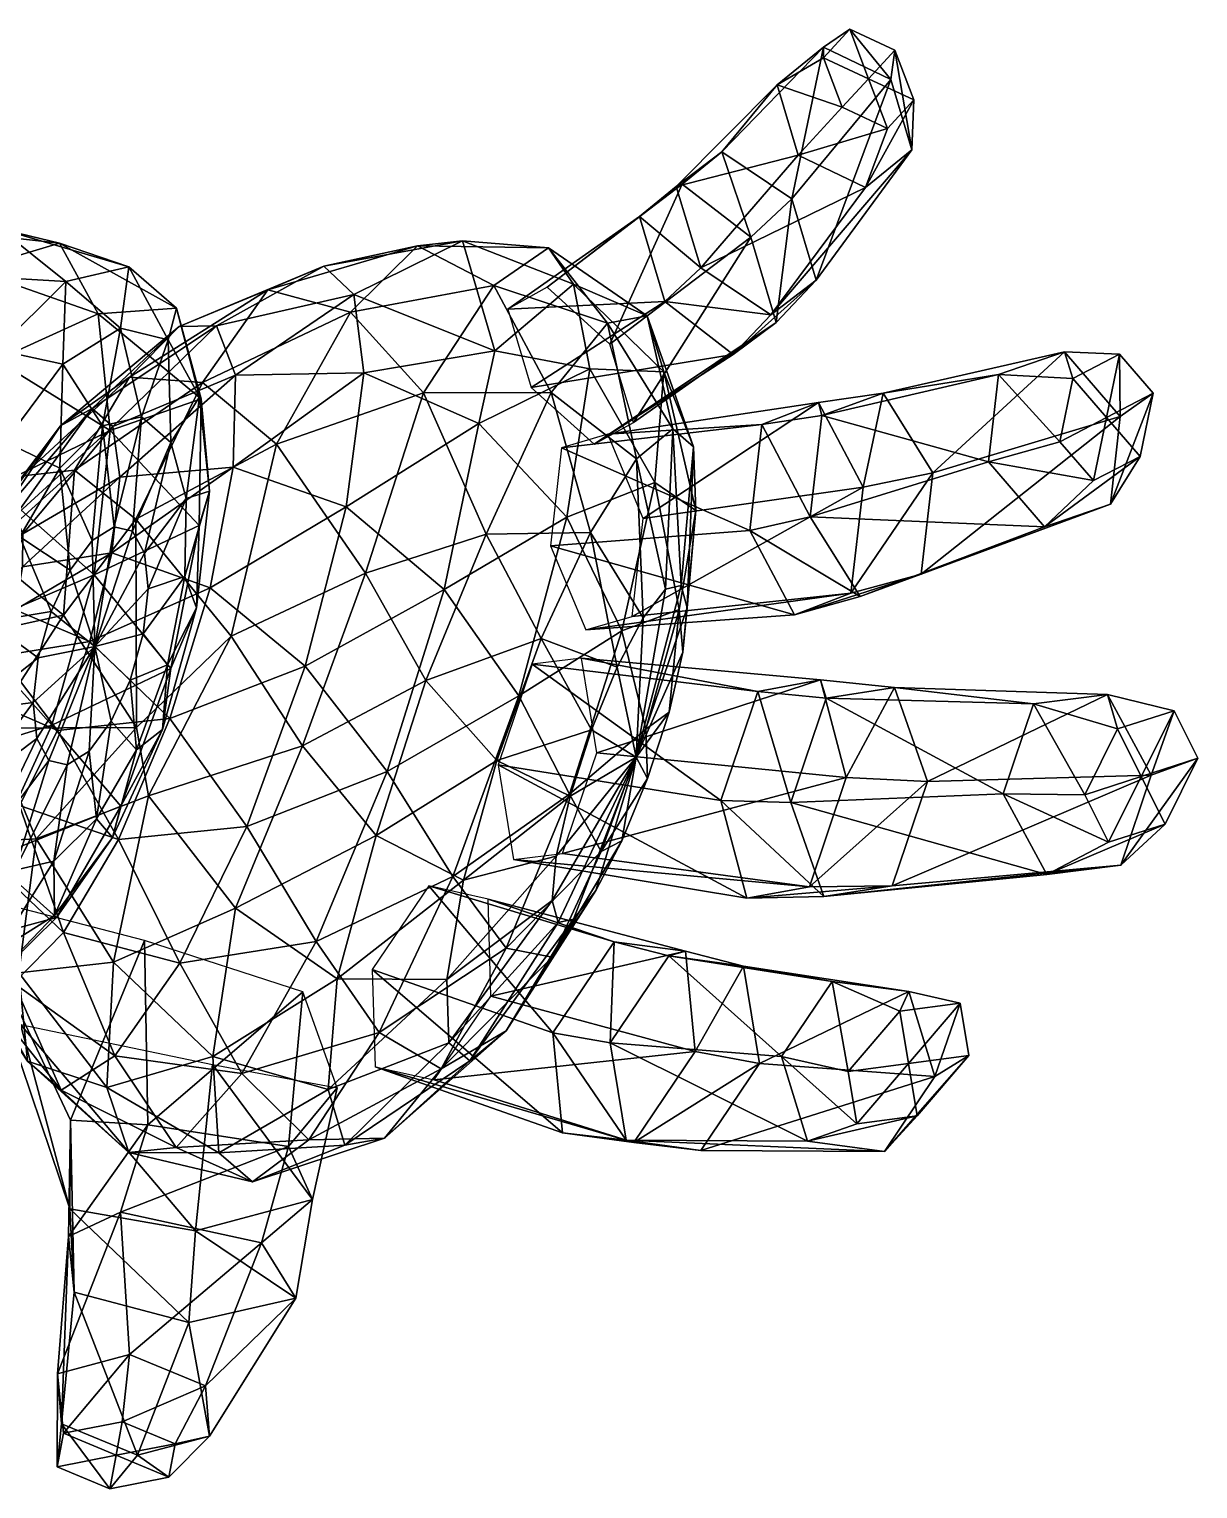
# Model space of a CAD drawing. Header units: inches. Extents: x -195 to 195, y -73 to 236.
# Drawn here: x 106.8 to 195.3, y -48.4 to 62.2 of the extents above; entities that cross this region are included whole.
import ezdxf

# ---------------------------------------------------------------- set-up
doc = ezdxf.new("R2010")
doc.units = ezdxf.units.IN
doc.header["$MEASUREMENT"] = 0
doc.layers.get('0').update_dxf_attribs({"color": 73, "true_color": 0x8fe057})

msp = doc.modelspace()

# ---------------------------------------------------------------- meshes
at = {"color": 7, "true_color": 0xffffff}
mesh = msp.add_polyface(dxfattribs=at)
corners = [(185.22, 37.78, 117.67), (175.25, 28.63, 134.68), (171.49, 34.65, 132.15), (180.23, 36.07, 113.7), (166.84, 32.97, 126.46), (189.4, 37.61, 111.99), (189.45, 32.88, 118.92), (191.94, 34.65, 112.01), (185.86, 35.78, 109.81), (184.86, 30.98, 107.65), (188.4, 32.82, 109.83), (161.46, 46.48, 146.55), (150.79, 38.38, 154.81), (156.27, 50.49, 144.63), (152.57, 32.43, 151.52), (163.39, 40.02, 142.99), (149.59, 30.78, 145.38), (160.13, 37.59, 137.5), (159.27, 52.95, 141.11), (164.56, 49.39, 142.61), (166.41, 43.22, 139.2), (162.97, 40.59, 134.29), (154.95, 41.6, 135.56), (157.67, 44.15, 132.78), (155.82, 50.32, 136.2), (166.96, 60.88, 128.75), (172.06, 58.42, 129.25), (173.65, 53.11, 126.31), (170.15, 50.24, 122.87), (165.05, 52.7, 122.37), (163.45, 58.02, 125.31), (168.96, 62.24, 123.54), (172.38, 60.64, 123.2), (173.8, 56.88, 121.17), (171.81, 54.72, 119.49), (168.39, 56.32, 119.83), (166.97, 60.08, 121.85), (170.38, 58.48, 121.51)]
mesh.append_faces([[corners[k] for k in face] for face in [(0, 1, 2, 0), (3, 2, 4, 3), (21, 22, 17, 21), (25, 19, 18, 25), (27, 21, 20, 27), (28, 23, 21, 28), (30, 18, 24, 30)]], dxfattribs={"vtx0": -1, "vtx1": -1, "vtx3": -1, "color": 7})
mesh.append_faces([[corners[k] for k in face] for face in [(10, 5, 8, 10), (37, 32, 31, 37), (37, 33, 32, 37), (37, 34, 33, 37), (37, 35, 34, 37), (37, 36, 35, 37), (37, 31, 36, 37)]], dxfattribs={"vtx0": -1, "vtx2": -1, "vtx3": -1, "color": 7})
mesh.append_faces([[corners[k] for k in face] for face in [(11, 14, 12, 11), (15, 16, 14, 15), (18, 11, 13, 18), (19, 15, 11, 19), (20, 17, 15, 20), (26, 20, 19, 26), (29, 24, 23, 29), (32, 27, 26, 32), (35, 30, 29, 35)]], dxfattribs={"vtx0": -1, "vtx3": -1, "color": 7})
mesh.append_faces([[corners[k] for k in face] for face in [(0, 2, 3, 0), (19, 11, 18, 19), (21, 17, 20, 21), (23, 22, 21, 23), (18, 13, 24, 18), (26, 19, 25, 26)]], dxfattribs={"vtx1": -1, "vtx2": -1, "vtx3": -1, "color": 7})
mesh.append_faces([[corners[k] for k in face] for face in [(5, 6, 0, 5), (8, 3, 9, 8), (8, 0, 3, 8), (11, 12, 13, 11), (15, 14, 11, 15), (17, 16, 15, 17), (20, 15, 19, 20), (27, 20, 26, 27), (28, 21, 27, 28), (29, 23, 28, 29), (30, 24, 29, 30), (25, 18, 30, 25), (31, 26, 25, 31), (33, 27, 32, 33), (36, 30, 35, 36)]], dxfattribs={"vtx1": -1, "vtx3": -1, "color": 7})
mesh.append_faces([[corners[k] for k in face] for face in [(7, 6, 5, 7), (5, 0, 8, 5), (32, 26, 31, 32), (33, 28, 27, 33), (34, 28, 33, 34), (34, 29, 28, 34), (35, 29, 34, 35), (36, 25, 30, 36), (31, 25, 36, 31)]], dxfattribs={"vtx3": -1, "color": 7})
mesh = msp.add_polyface(dxfattribs=at)
corners = [(122.42, 36.02, 166.53), (113.15, 32.12, 166.01), (120.99, 39.76, 163.15), (129.12, 44.27, 157.58), (118.17, 39.71, 158.73), (131.4, 42.14, 161.65), (132.14, 36.19, 165.5), (122.26, 29.05, 168.35), (124.87, 42.5, 152.19), (114.39, 35.87, 153.94), (119.94, 35.47, 146.53), (139.62, 46.21, 156), (142.08, 37.86, 161.68), (140.87, 32.37, 162.35), (130.81, 26.04, 166.45), (131.15, 40.8, 144.54), (125.54, 30.8, 138.71), (136.22, 45.83, 150.84), (148.03, 42.91, 152.82), (149.27, 36.51, 156.3), (136.67, 34.68, 137.03), (142, 42.81, 142.99), (146.15, 45.67, 148.78), (154.88, 36.27, 148.93), (154.2, 27.89, 150.37), (146.33, 34.72, 135.96), (141.41, 23.96, 134.1), (150.62, 39.97, 141.14), (153.62, 40.51, 145.69), (152.81, 29.67, 134.74), (155.55, 31.95, 138.38), (157.13, 30.58, 141.27), (156.27, 50.49, 144.63), (150.79, 38.38, 154.81), (146.03, 42.68, 151.95), (160.13, 37.59, 137.5), (144.83, 35.08, 142.51), (149.59, 30.78, 145.38), (154.95, 41.6, 135.56), (143.05, 41.03, 145.8), (153.02, 48.05, 139.13), (157.67, 44.15, 132.78), (155.82, 50.32, 136.2), (119.71, 34.38, 169.67), (119.83, 34.22, 175.45), (117.96, 41.1, 170.45), (117.34, 38.71, 164.65)]
mesh.append_faces([[corners[k] for k in face] for face in [(42, 32, 40, 42)]], dxfattribs={"vtx0": -1, "vtx1": -1, "vtx3": -1, "color": 7})
mesh.append_faces([[corners[k] for k in face] for face in [(32, 33, 34, 32), (35, 36, 37, 35), (38, 39, 36, 38), (40, 34, 39, 40), (41, 40, 38, 41)]], dxfattribs={"vtx0": -1, "vtx3": -1, "color": 7})
mesh.append_faces([[corners[k] for k in face] for face in [(38, 36, 35, 38), (32, 34, 40, 32)]], dxfattribs={"vtx1": -1, "vtx2": -1, "vtx3": -1, "color": 7})
mesh.append_faces([[corners[k] for k in face] for face in [(40, 39, 38, 40), (42, 40, 41, 42)]], dxfattribs={"vtx1": -1, "vtx3": -1, "color": 7})
mesh.append_faces([[corners[k] for k in face] for face in [(0, 1, 2, 0), (3, 2, 4, 3), (5, 2, 3, 5), (5, 0, 2, 5), (6, 0, 5, 6), (6, 7, 0, 6), (8, 9, 10, 8), (8, 4, 9, 8), (3, 4, 8, 3), (11, 5, 3, 11), (12, 5, 11, 12), (12, 6, 5, 12), (13, 6, 12, 13), (13, 14, 6, 13), (15, 10, 16, 15), (15, 8, 10, 15), (17, 8, 15, 17), (17, 3, 8, 17), (11, 3, 17, 11), (18, 12, 11, 18), (19, 12, 18, 19), (19, 13, 12, 19), (20, 15, 16, 20), (21, 15, 20, 21), (21, 17, 15, 21), (22, 17, 21, 22), (22, 11, 17, 22), (18, 11, 22, 18), (23, 19, 18, 23), (24, 19, 23, 24), (25, 20, 26, 25), (25, 21, 20, 25), (27, 21, 25, 27), (27, 22, 21, 27), (28, 22, 27, 28), (28, 18, 22, 28), (23, 18, 28, 23), (29, 27, 25, 29), (30, 27, 29, 30), (30, 28, 27, 30), (31, 23, 28, 31), (43, 44, 45, 43), (43, 45, 46, 43)]], dxfattribs={"vtx3": -1, "color": 7})
mesh = msp.add_polyface(dxfattribs=at)
corners = [(109.18, 32.18, 159.74), (104.68, 25.4, 162.98), (103.3, 24.1, 161.2), (111.57, 33.49, 163.12), (105.74, 25.36, 164.65), (113.15, 32.12, 166.01), (106.31, 23.99, 165.96), (113.67, 28.28, 167.97), (106.33, 28.4, 156.4), (118.17, 39.71, 158.73), (120.99, 39.76, 163.15), (122.42, 36.02, 166.53), (122.26, 29.05, 168.35), (113.05, 22.56, 168.71), (110.24, 28.83, 149.51), (103.46, 22.71, 153.59), (114.39, 35.87, 153.94), (119.94, 35.47, 146.53), (114.88, 25.1, 141.66), (109.09, 46.02, 172.61), (102.44, 44.04, 180.32), (98.84, 47.16, 173.73), (112.02, 40.66, 178.82), (104.31, 37.16, 185.31), (112.94, 31.84, 182.91), (104.16, 27.58, 187.94), (104.59, 47.1, 165.23), (117.96, 41.1, 170.45), (119.83, 34.22, 175.45), (119.68, 24.63, 178.08), (109.58, 43.11, 156.68), (99.23, 43.73, 157.79), (104.35, 37.94, 149.99), (114.36, 44.22, 163.86), (109.36, 36.86, 152.66), (104.98, 30.96, 147.51), (113.71, 39.59, 158.67), (117.34, 38.71, 164.65), (109.12, 28.98, 151.31), (106.1, 23.77, 148.11), (112.36, 32.18, 155.44), (115.31, 32.86, 159.88), (117.53, 30.93, 163.96), (119.71, 34.38, 169.67), (111.58, 23.49, 154.67), (113.24, 24.53, 156.97), (114.63, 24.2, 159.25), (115.53, 22.54, 161.17), (118.69, 26.68, 167.04)]
mesh.append_faces([[corners[k] for k in face] for face in [(38, 35, 39, 38), (40, 34, 38, 40), (41, 36, 40, 41), (42, 37, 41, 42), (45, 40, 44, 45), (46, 41, 45, 46)]], dxfattribs={"vtx0": -1, "vtx1": -1, "vtx3": -1, "color": 7})
mesh.append_faces([[corners[k] for k in face] for face in [(38, 34, 35, 38), (40, 36, 34, 40), (41, 37, 36, 41), (42, 43, 37, 42), (44, 40, 38, 44), (45, 41, 40, 45), (46, 42, 41, 46), (47, 48, 42, 47)]], dxfattribs={"vtx0": -1, "vtx2": -1, "vtx3": -1, "color": 7})
mesh.append_faces([[corners[k] for k in face] for face in [(0, 2, 8, 0)]], dxfattribs={"vtx1": -1, "vtx3": -1, "color": 7})
mesh.append_faces([[corners[k] for k in face] for face in [(0, 1, 2, 0), (3, 1, 0, 3), (3, 4, 1, 3), (5, 4, 3, 5), (5, 6, 4, 5), (7, 6, 5, 7), (9, 3, 0, 9), (10, 3, 9, 10), (10, 5, 3, 10), (11, 7, 5, 11), (12, 13, 7, 12), (14, 8, 15, 14), (16, 8, 14, 16), (16, 0, 8, 16), (9, 0, 16, 9), (17, 14, 18, 17), (17, 16, 14, 17), (19, 20, 21, 19), (22, 20, 19, 22), (22, 23, 20, 22), (24, 23, 22, 24), (24, 25, 23, 24), (19, 21, 26, 19), (27, 22, 19, 27), (28, 22, 27, 28), (28, 24, 22, 28), (29, 24, 28, 29), (30, 31, 32, 30), (30, 26, 31, 30), (33, 26, 30, 33), (33, 19, 26, 33), (27, 19, 33, 27), (34, 32, 35, 34), (34, 30, 32, 34), (36, 30, 34, 36), (36, 33, 30, 36), (37, 33, 36, 37), (37, 27, 33, 37)]], dxfattribs={"vtx3": -1, "color": 7})
mesh = msp.add_polyface(dxfattribs=at)
corners = [(157.3, 25.77, 142.97), (154.2, 27.89, 150.37), (154.88, 36.27, 148.93), (156.03, 18.27, 143.21), (157.13, 30.58, 141.27), (153.62, 40.51, 145.69), (155.55, 31.95, 138.38), (156.32, 15.04, 136.34), (156.18, 20.08, 134.62), (156.64, 18.4, 135.84), (166.74, 12.92, 129.74), (148.64, 14.57, 138.64), (162, 12.05, 122.84), (166.6, 33.94, 136.23), (153.31, 25.15, 148.8), (150.64, 31.54, 144.66), (169.97, 27.54, 139.29), (152.47, 17.74, 145.75), (169.05, 19.5, 135.98), (148.96, 16.71, 138.56), (164.77, 17.85, 129.61), (146.29, 23.1, 134.43), (161.4, 24.25, 126.54), (162.31, 32.29, 129.86), (147.13, 30.51, 137.48), (171.49, 34.65, 132.15), (175.25, 28.63, 134.68), (174.38, 20.94, 131.51), (169.74, 19.26, 125.82), (165.97, 25.28, 123.29), (166.84, 32.97, 126.46), (189.45, 32.88, 118.92), (185.22, 37.78, 117.67), (188.7, 26.25, 116.19), (183.71, 24.54, 112.22), (179.48, 29.45, 110.98), (180.23, 36.07, 113.7), (191.94, 34.65, 112.01), (190.95, 29.86, 109.84), (187.41, 28.03, 107.66), (184.86, 30.98, 107.65), (188.4, 32.82, 109.83), (189.4, 37.61, 111.99), (185.86, 35.78, 109.81)]
mesh.append_faces([[corners[k] for k in face] for face in [(28, 22, 20, 28), (30, 13, 23, 30), (33, 28, 27, 33), (34, 29, 28, 34)]], dxfattribs={"vtx0": -1, "vtx1": -1, "vtx3": -1, "color": 7})
mesh.append_faces([[corners[k] for k in face] for face in [(41, 37, 42, 41), (41, 38, 37, 41), (41, 39, 38, 41), (41, 40, 39, 41), (41, 43, 40, 41)]], dxfattribs={"vtx0": -1, "vtx2": -1, "vtx3": -1, "color": 7})
mesh.append_faces([[corners[k] for k in face] for face in [(7, 3, 0, 7), (13, 14, 15, 13), (16, 17, 14, 16), (18, 19, 17, 18), (20, 21, 19, 20), (25, 16, 13, 25), (26, 18, 16, 26), (27, 20, 18, 27), (29, 23, 22, 29), (31, 27, 26, 31), (35, 30, 29, 35), (37, 33, 31, 37), (40, 36, 35, 40)]], dxfattribs={"vtx0": -1, "vtx3": -1, "color": 7})
mesh.append_faces([[corners[k] for k in face] for face in [(10, 11, 12, 10), (22, 21, 20, 22), (13, 15, 23, 13), (26, 16, 25, 26), (28, 20, 27, 28), (29, 22, 28, 29), (25, 13, 30, 25), (31, 26, 32, 31)]], dxfattribs={"vtx1": -1, "vtx2": -1, "vtx3": -1, "color": 7})
mesh.append_faces([[corners[k] for k in face] for face in [(16, 14, 13, 16), (18, 17, 16, 18), (20, 19, 18, 20), (23, 24, 22, 23), (27, 18, 26, 27), (30, 23, 29, 30), (33, 27, 31, 33), (34, 28, 33, 34), (35, 29, 34, 35), (36, 30, 35, 36), (38, 33, 37, 38)]], dxfattribs={"vtx1": -1, "vtx3": -1, "color": 7})
mesh.append_faces([[corners[k] for k in face] for face in [(0, 1, 2, 0), (3, 1, 0, 3), (4, 5, 6, 4), (0, 2, 4, 0), (8, 4, 6, 8), (9, 4, 8, 9), (9, 0, 4, 9), (7, 0, 9, 7), (38, 34, 33, 38), (39, 34, 38, 39), (39, 35, 34, 39), (40, 35, 39, 40)]], dxfattribs={"vtx3": -1, "color": 7})
mesh = msp.add_polyface(dxfattribs=at)
corners = [(122.26, 29.05, 168.35), (113.67, 28.28, 167.97), (122.42, 36.02, 166.53), (120.51, 19.91, 168.33), (113.05, 22.56, 168.71), (130.81, 26.04, 166.45), (132.14, 36.19, 165.5), (127.7, 13.97, 165.15), (117.46, 10, 166.49), (138.24, 19.77, 161.98), (140.87, 32.37, 162.35), (122.09, 16.25, 137.61), (114.88, 25.1, 141.66), (114.94, 9.32, 144.11), (125.54, 30.8, 138.71), (119.94, 35.47, 146.53), (147.54, 25.25, 156.94), (149.27, 36.51, 156.3), (143.9, 11.73, 155.25), (133.91, 5.99, 159.27), (132.27, 21.02, 135.52), (127.5, 7.93, 131.92), (136.67, 34.68, 137.03), (154.2, 27.89, 150.37), (151.69, 16.65, 149.78), (136.84, 12.89, 130.25), (141.41, 23.96, 134.1), (156.03, 18.27, 143.21), (153.51, 9.19, 141.97), (145.59, 16.07, 127.45), (142.22, 6.81, 124.9), (149.31, 24.1, 130.9), (146.33, 34.72, 135.96), (152.81, 29.67, 134.74), (155.27, 10.49, 136.05), (156.32, 15.04, 136.34), (151.34, 13.9, 128.86), (149.4, 9.15, 127.22), (153.31, 17.64, 130.84), (155.01, 19.81, 132.86), (155.55, 31.95, 138.38), (156.18, 20.08, 134.62), (152.78, 7.07, 130.31), (156.64, 18.4, 135.84), (162, 12.05, 122.84), (148.64, 14.57, 138.64), (144.91, 14.13, 130.87), (161.4, 24.25, 126.54), (147.13, 30.51, 137.48), (146.29, 23.1, 134.43), (162.31, 32.29, 129.86), (150.64, 31.54, 144.66), (120.45, 27.24, 172.98), (119.83, 34.22, 175.45), (119.71, 34.38, 169.67), (119.68, 24.63, 178.08), (119.47, 18.38, 174.06), (117.54, 13.8, 177.95), (118.69, 26.68, 167.04), (118.6, 20.76, 168.67), (117.53, 30.93, 163.96)]
mesh.append_faces([[corners[k] for k in face] for face in [(29, 25, 30, 29), (36, 29, 37, 36), (59, 52, 58, 59), (58, 54, 60, 58)]], dxfattribs={"vtx0": -1, "vtx1": -1, "vtx3": -1, "color": 7})
mesh.append_faces([[corners[k] for k in face] for face in [(58, 52, 54, 58), (59, 56, 52, 59)]], dxfattribs={"vtx0": -1, "vtx2": -1, "vtx3": -1, "color": 7})
mesh.append_faces([[corners[k] for k in face] for face in [(27, 24, 23, 27), (31, 26, 29, 31), (38, 31, 36, 38), (44, 45, 46, 44), (47, 48, 49, 47), (50, 51, 48, 50)]], dxfattribs={"vtx0": -1, "vtx3": -1, "color": 7})
mesh.append_faces([[corners[k] for k in face] for face in [(28, 24, 27, 28), (34, 27, 35, 34)]], dxfattribs={"vtx1": -1, "vtx3": -1, "color": 7})
mesh.append_faces([[corners[k] for k in face] for face in [(29, 26, 25, 29), (31, 32, 26, 31), (36, 31, 29, 36), (38, 33, 31, 38)]], dxfattribs={"vtx2": -1, "vtx3": -1, "color": 7})
mesh.append_faces([[corners[k] for k in face] for face in [(0, 1, 2, 0), (3, 4, 0, 3), (5, 0, 6, 5), (5, 3, 0, 5), (7, 3, 5, 7), (7, 8, 3, 7), (9, 5, 10, 9), (9, 7, 5, 9), (11, 12, 13, 11), (14, 12, 11, 14), (14, 15, 12, 14), (16, 10, 17, 16), (16, 9, 10, 16), (18, 9, 16, 18), (18, 19, 9, 18), (20, 11, 21, 20), (20, 14, 11, 20), (22, 14, 20, 22), (23, 16, 17, 23), (24, 16, 23, 24), (24, 18, 16, 24), (25, 20, 21, 25), (26, 20, 25, 26), (26, 22, 20, 26), (33, 32, 31, 33), (39, 33, 38, 39), (39, 40, 33, 39), (41, 40, 39, 41), (42, 39, 38, 42), (42, 41, 39, 42), (42, 43, 41, 42), (52, 53, 54, 52), (52, 55, 53, 52), (56, 55, 52, 56), (56, 57, 55, 56)]], dxfattribs={"vtx3": -1, "color": 7})
mesh = msp.add_polyface(dxfattribs=at)
corners = [(104.68, 25.4, 162.98), (105.74, 25.36, 164.65), (101.28, 16.84, 163.05), (106.31, 23.99, 165.96), (106.3, 21.49, 166.7), (105.73, 18.25, 166.76), (104.67, 14.76, 166.14), (103.29, 11.55, 164.92), (113.67, 28.28, 167.97), (113.05, 22.56, 168.71), (111.39, 15.83, 168.1), (106.33, 28.4, 156.4), (101.8, 21.65, 159.57), (103.46, 22.71, 153.59), (103.3, 24.1, 161.2), (120.51, 19.91, 168.33), (117.46, 10, 166.49), (109.41, 17.84, 148.61), (101.01, 15.98, 151.74), (103.85, 9.27, 145.06), (110.24, 28.83, 149.51), (114.88, 25.1, 141.66), (114.94, 9.32, 144.11), (111.72, 20.89, 184.25), (104.16, 27.58, 187.94), (112.94, 31.84, 182.91), (102.02, 16.75, 187.82), (108.53, 9.49, 182.65), (119.68, 24.63, 178.08), (117.54, 13.8, 177.95), (117.28, 14.07, 168.59), (119.47, 18.38, 174.06), (118.6, 20.76, 168.67), (116.89, 9.16, 172.77), (106.1, 23.77, 148.11), (101.21, 22.77, 144.03), (103.75, 17.32, 146.34), (104.98, 30.96, 147.51), (115.82, 19.82, 162.43), (118.69, 26.68, 167.04), (115.44, 16.43, 162.85), (114.46, 12.91, 162.35), (107.48, 14.59, 150.88), (102.44, 10.62, 146.26), (108.46, 18.11, 151.38), (109.9, 21.24, 152.71), (109.12, 28.98, 151.31), (111.58, 23.49, 154.67), (115.53, 22.54, 161.17), (117.53, 30.93, 163.96), (114.63, 24.2, 159.25), (111.78, 15.45, 156.66), (113.01, 9.79, 161.02), (107.1, 11.21, 151.3), (113.24, 24.53, 156.97)]
mesh.append_faces([[corners[k] for k in face] for face in [(30, 31, 32, 30), (34, 35, 36, 34), (40, 32, 38, 40), (41, 30, 40, 41), (44, 36, 42, 44), (45, 34, 44, 45), (47, 46, 45, 47), (48, 49, 50, 48), (38, 39, 48, 38)]], dxfattribs={"vtx0": -1, "vtx1": -1, "vtx3": -1, "color": 7})
mesh.append_faces([[corners[k] for k in face] for face in [(10, 6, 5, 10), (30, 33, 31, 30), (34, 37, 35, 34), (38, 32, 39, 38), (40, 30, 32, 40), (42, 36, 43, 42), (44, 34, 36, 44), (45, 46, 34, 45), (51, 40, 38, 51), (51, 41, 40, 51), (51, 52, 41, 51), (51, 42, 53, 51), (51, 44, 42, 51), (51, 45, 44, 51), (51, 47, 45, 51), (51, 54, 47, 51), (51, 50, 54, 51), (51, 48, 50, 51), (51, 38, 48, 51)]], dxfattribs={"vtx0": -1, "vtx2": -1, "vtx3": -1, "color": 7})
mesh.append_faces([[corners[k] for k in face] for face in [(9, 4, 8, 9), (10, 5, 9, 10), (11, 14, 12, 11)]], dxfattribs={"vtx0": -1, "vtx3": -1, "color": 7})
mesh.append_faces([[corners[k] for k in face] for face in [(5, 6, 2, 5), (6, 7, 2, 6)]], dxfattribs={"vtx1": -1, "vtx2": -1, "vtx3": -1, "color": 7})
mesh.append_faces([[corners[k] for k in face] for face in [(4, 5, 2, 4), (11, 12, 13, 11)]], dxfattribs={"vtx1": -1, "vtx3": -1, "color": 7})
mesh.append_faces([[corners[k] for k in face] for face in [(9, 5, 4, 9)]], dxfattribs={"vtx2": -1, "vtx3": -1, "color": 7})
mesh.append_faces([[corners[k] for k in face] for face in [(0, 1, 2, 0), (1, 3, 2, 1), (3, 4, 2, 3), (8, 4, 3, 8), (15, 10, 9, 15), (16, 10, 15, 16), (17, 18, 19, 17), (17, 13, 18, 17), (20, 13, 17, 20), (21, 17, 22, 21), (21, 20, 17, 21), (23, 24, 25, 23), (23, 26, 24, 23), (27, 26, 23, 27), (28, 23, 25, 28), (29, 23, 28, 29), (29, 27, 23, 29)]], dxfattribs={"vtx3": -1, "color": 7})
mesh = msp.add_polyface(dxfattribs=at)
corners = [(123.28, 1.83, 161.81), (117.46, 10, 166.49), (127.7, 13.97, 165.15), (113.56, 0.82, 163.09), (133.91, 5.99, 159.27), (138.24, 19.77, 161.98), (128.53, -6.89, 154.65), (118.21, -8.55, 156.94), (122.09, 16.25, 137.61), (114.94, 9.32, 144.11), (115.83, 4.13, 131.38), (138.9, -1.97, 151.48), (143.9, 11.73, 155.25), (133.31, -13.79, 146.21), (122.44, -4.36, 126.3), (113.2, -8.46, 131), (120.71, -15.62, 126.94), (127.5, 7.93, 131.92), (147.73, 4.26, 147.25), (151.69, 16.65, 149.78), (142.92, -7.4, 143.16), (130.14, -9.73, 123.75), (133.09, 1.13, 127.83), (136.84, 12.89, 130.25), (150.14, -0.07, 139.42), (153.51, 9.19, 141.97), (146.42, -8.09, 135.97), (138, -16.55, 138.15), (139.7, -2.26, 123.66), (138.43, -9.77, 123.9), (142.22, 6.81, 124.9), (151.7, 0.72, 133.36), (149.73, -3.03, 131.38), (142.92, -13.67, 132.13), (148.04, -5.2, 129.36), (140.17, -15.95, 128.49), (146.87, -5.46, 127.6), (146.41, -3.79, 126.38), (138.6, -14.58, 125.6), (146.73, -0.42, 125.88), (147.78, 4.12, 126.17), (149.4, 9.15, 127.22), (145.59, 16.07, 127.45), (152.78, 7.07, 130.31), (156.51, -7.63, 124.69), (141.78, -11.04, 139.13), (141.57, -3.68, 135.37), (146.47, -13.82, 115.38), (137.08, -2.68, 128.5), (132.79, -9.03, 125.4), (151.12, -6.93, 118.74)]
mesh.append_faces([[corners[k] for k in face] for face in [(24, 18, 25, 24), (41, 30, 40, 41)]], dxfattribs={"vtx0": -1, "vtx1": -1, "vtx3": -1, "color": 7})
mesh.append_faces([[corners[k] for k in face] for face in [(41, 42, 30, 41), (43, 41, 40, 43)]], dxfattribs={"vtx0": -1, "vtx2": -1, "vtx3": -1, "color": 7})
mesh.append_faces([[corners[k] for k in face] for face in [(26, 20, 24, 26), (28, 22, 21, 28), (30, 23, 22, 30), (32, 26, 31, 32), (39, 28, 29, 39), (40, 30, 28, 40), (43, 40, 39, 43), (44, 45, 46, 44), (47, 48, 49, 47), (50, 46, 48, 50)]], dxfattribs={"vtx0": -1, "vtx3": -1, "color": 7})
mesh.append_faces([[corners[k] for k in face] for face in [(30, 22, 28, 30), (40, 28, 39, 40), (50, 48, 47, 50)]], dxfattribs={"vtx1": -1, "vtx3": -1, "color": 7})
mesh.append_faces([[corners[k] for k in face] for face in [(24, 20, 18, 24), (26, 27, 20, 26), (31, 26, 24, 31), (32, 33, 26, 32)]], dxfattribs={"vtx2": -1, "vtx3": -1, "color": 7})
mesh.append_faces([[corners[k] for k in face] for face in [(0, 1, 2, 0), (0, 3, 1, 0), (4, 2, 5, 4), (4, 0, 2, 4), (6, 0, 4, 6), (6, 7, 0, 6), (8, 9, 10, 8), (11, 4, 12, 11), (11, 6, 4, 11), (13, 6, 11, 13), (14, 15, 16, 14), (14, 10, 15, 14), (17, 10, 14, 17), (17, 8, 10, 17), (18, 12, 19, 18), (18, 11, 12, 18), (20, 11, 18, 20), (20, 13, 11, 20), (21, 14, 16, 21), (22, 14, 21, 22), (22, 17, 14, 22), (23, 17, 22, 23), (28, 21, 29, 28), (34, 33, 32, 34), (34, 35, 33, 34), (36, 35, 34, 36), (37, 38, 36, 37), (37, 29, 38, 37), (39, 29, 37, 39), (43, 36, 34, 43), (43, 37, 36, 43), (43, 39, 37, 43)]], dxfattribs={"vtx3": -1, "color": 7})
mesh = msp.add_polyface(dxfattribs=at)
corners = [(103.29, 11.55, 164.92), (101.79, 9.1, 163.3), (101.28, 16.84, 163.05), (100.41, 7.8, 161.51), (108.94, 9.1, 166.26), (104.67, 14.76, 166.14), (111.39, 15.83, 168.1), (106.07, 3.42, 163.45), (103.23, -0.37, 160.1), (100.83, -1.68, 156.72), (117.46, 10, 166.49), (113.56, 0.82, 163.09), (103.85, 9.27, 145.06), (99.35, 9.25, 151.14), (101.54, 0.6, 144.25), (101.01, 15.98, 151.74), (107.34, 0.89, 137.03), (114.94, 9.32, 144.11), (109.41, 17.84, 148.61), (115.83, 4.13, 131.38), (113.2, -8.46, 131), (108.53, 9.49, 182.65), (98.22, 6.32, 184.95), (102.02, 16.75, 187.82), (103.88, -0.62, 178.34), (113.74, 3.37, 175.09), (117.54, 13.8, 177.95), (116.89, 9.16, 172.77), (119.47, 18.38, 174.06), (113.12, 0.98, 169.28), (108.86, -5.07, 169.92), (114.93, 7.62, 166.82), (117.28, 14.07, 168.59), (111.91, 2.4, 163.62), (108.73, -4.92, 164.14), (108.68, -0.8, 159.49), (102.34, 4.7, 147.89), (98.39, -2.44, 147.13), (103.5, 0.45, 150.98), (102.44, 10.62, 146.26), (97.64, 4.7, 143.82), (114.46, 12.91, 162.35), (113.01, 9.79, 161.02), (111.34, 7.53, 159.06), (109.68, 6.49, 156.76), (105.72, -1.48, 155.05), (108.29, 6.82, 154.48), (107.39, 8.48, 152.56), (107.1, 11.21, 151.3), (107.48, 14.59, 150.88), (111.78, 15.45, 156.66)]
mesh.append_faces([[corners[k] for k in face] for face in [(4, 5, 6, 4), (31, 27, 32, 31), (33, 29, 31, 33), (35, 34, 33, 35), (36, 37, 38, 36), (39, 40, 36, 39), (42, 31, 41, 42), (43, 33, 42, 43), (44, 35, 43, 44), (46, 45, 44, 46), (47, 38, 46, 47), (48, 36, 47, 48), (49, 39, 48, 49)]], dxfattribs={"vtx0": -1, "vtx1": -1, "vtx3": -1, "color": 7})
mesh.append_faces([[corners[k] for k in face] for face in [(4, 0, 5, 4), (31, 29, 27, 31), (33, 34, 29, 33), (41, 31, 32, 41), (42, 33, 31, 42), (43, 35, 33, 43), (44, 45, 35, 44), (46, 38, 45, 46), (47, 36, 38, 47), (48, 39, 36, 48), (50, 43, 42, 50), (50, 44, 43, 50), (50, 46, 44, 50), (50, 47, 46, 50), (50, 48, 47, 50)]], dxfattribs={"vtx0": -1, "vtx2": -1, "vtx3": -1, "color": 7})
mesh.append_faces([[corners[k] for k in face] for face in [(7, 1, 0, 7)]], dxfattribs={"vtx0": -1, "vtx3": -1, "color": 7})
mesh.append_faces([[corners[k] for k in face] for face in [(7, 0, 4, 7), (8, 1, 7, 8)]], dxfattribs={"vtx1": -1, "vtx3": -1, "color": 7})
mesh.append_faces([[corners[k] for k in face] for face in [(0, 1, 2, 0)]], dxfattribs={"vtx2": -1, "vtx3": -1, "color": 7})
mesh.append_faces([[corners[k] for k in face] for face in [(1, 3, 2, 1), (8, 3, 1, 8), (9, 3, 8, 9), (10, 4, 6, 10), (11, 4, 10, 11), (11, 7, 4, 11), (12, 13, 14, 12), (12, 15, 13, 12), (16, 12, 14, 16), (17, 12, 16, 17), (17, 18, 12, 17), (19, 16, 20, 19), (19, 17, 16, 19), (21, 22, 23, 21), (24, 22, 21, 24), (25, 21, 26, 25), (25, 24, 21, 25), (27, 26, 28, 27), (27, 25, 26, 27), (29, 25, 27, 29), (29, 30, 25, 29)]], dxfattribs={"vtx3": -1, "color": 7})
mesh = msp.add_polyface(dxfattribs=at)
corners = [(153.51, 9.19, 141.97), (147.73, 4.26, 147.25), (151.69, 16.65, 149.78), (155.27, 10.49, 136.05), (156.03, 18.27, 143.21), (153.65, 5.46, 135), (150.14, -0.07, 139.42), (151.7, 0.72, 133.36), (152.78, 7.07, 130.31), (156.32, 15.04, 136.34), (149.73, -3.03, 131.38), (148.04, -5.2, 129.36), (151.34, 13.9, 128.86), (149.4, 9.15, 127.22), (153.31, 17.64, 130.84), (156.64, 18.4, 135.84), (157.24, -15.23, 127.27), (141.78, -11.04, 139.13), (156.51, -7.63, 124.69), (141.57, -3.68, 135.37), (151.12, -6.93, 118.74), (160.91, -8.77, 119.9), (162.12, -16.14, 121.88), (152.6, -22.12, 123.9), (157.68, -22.73, 118.66), (147.21, -21.41, 117.96), (152.02, -21.95, 113.46), (155.25, -7.99, 114.69), (150.8, -14.58, 111.47), (173.43, -10.69, 103.37), (175.41, -17.14, 104), (171.58, -22.82, 101.23), (165.77, -22.04, 97.82), (163.8, -15.6, 97.19), (167.63, -9.92, 99.96), (169.5, -20.72, 92.31), (168.85, -16.75, 92.88), (166.74, 12.92, 129.74), (149.79, 7.39, 143.3), (148.64, 14.57, 138.64), (168.69, 5.52, 133.25), (147.21, -0.24, 140.17), (165.9, -2.75, 129.87), (143.48, -0.68, 132.4), (161.15, -3.62, 122.97), (142.33, 6.5, 127.74), (159.2, 3.78, 119.45), (144.91, 14.13, 130.87), (162, 12.05, 122.84), (172.17, -2.69, 125.1), (167, -3.49, 118.92), (164.5, 3.63, 115.99), (167.18, 11.55, 119.23)]
mesh.append_faces([[corners[k] for k in face] for face in [(5, 0, 3, 5), (7, 6, 5, 7), (27, 18, 20, 27), (29, 22, 21, 29), (31, 26, 24, 31), (32, 28, 26, 32), (34, 21, 27, 34), (50, 46, 44, 50), (52, 37, 48, 52)]], dxfattribs={"vtx0": -1, "vtx1": -1, "vtx3": -1, "color": 7})
mesh.append_faces([[corners[k] for k in face] for face in [(5, 6, 0, 5), (8, 5, 3, 8), (8, 7, 5, 8), (8, 12, 13, 8)]], dxfattribs={"vtx0": -1, "vtx2": -1, "vtx3": -1, "color": 7})
mesh.append_faces([[corners[k] for k in face] for face in [(0, 1, 2, 0), (3, 0, 4, 3), (8, 3, 9, 8), (21, 16, 18, 21), (22, 23, 16, 22), (24, 25, 23, 24), (30, 24, 22, 30), (33, 27, 28, 33), (36, 34, 33, 36), (37, 38, 39, 37), (40, 41, 38, 40), (42, 43, 41, 42), (44, 45, 43, 44), (46, 47, 45, 46), (49, 44, 42, 49), (51, 48, 46, 51)]], dxfattribs={"vtx0": -1, "vtx3": -1, "color": 7})
mesh.append_faces([[corners[k] for k in face] for face in [(18, 19, 20, 18), (22, 16, 21, 22), (26, 25, 24, 26), (21, 18, 27, 21), (46, 45, 44, 46), (50, 44, 49, 50), (51, 46, 50, 51)]], dxfattribs={"vtx1": -1, "vtx2": -1, "vtx3": -1, "color": 7})
mesh.append_faces([[corners[k] for k in face] for face in [(16, 17, 18, 16), (24, 23, 22, 24), (27, 20, 28, 27), (32, 26, 31, 32), (33, 28, 32, 33), (34, 27, 33, 34), (40, 38, 37, 40), (42, 41, 40, 42), (44, 43, 42, 44), (48, 47, 46, 48), (52, 48, 51, 52)]], dxfattribs={"vtx1": -1, "vtx3": -1, "color": 7})
mesh.append_faces([[corners[k] for k in face] for face in [(8, 10, 7, 8), (8, 14, 12, 8)]], dxfattribs={"vtx2": -1, "vtx3": -1, "color": 7})
mesh.append_faces([[corners[k] for k in face] for face in [(8, 11, 10, 8), (8, 9, 15, 8), (35, 33, 32, 35), (36, 33, 35, 36)]], dxfattribs={"vtx3": -1, "color": 7})
mesh = msp.add_polyface(dxfattribs=at)
corners = [(175.41, -17.14, 104), (162.12, -16.14, 121.88), (173.43, -10.69, 103.37), (171.58, -22.82, 101.23), (157.68, -22.73, 118.66), (160.91, -8.77, 119.9), (167.63, -9.92, 99.96), (177.32, -11.57, 97.45), (177.98, -15.54, 96.87), (174.07, -20.12, 94.3), (165.77, -22.04, 97.82), (169.5, -20.72, 92.31), (172.76, -12.18, 95.46), (168.85, -16.75, 92.88), (173.41, -16.14, 94.88), (172.35, 12.35, 125.41), (168.69, 5.52, 133.25), (166.74, 12.92, 129.74), (174.84, 5.23, 128.34), (165.9, -2.75, 129.87), (172.17, -2.69, 125.1), (167.18, 11.55, 119.23), (188.49, 11.81, 109.93), (191.8, 5.7, 111.46), (189.5, -1.12, 108.67), (167, -3.49, 118.92), (183.89, -1.82, 104.35), (164.5, 3.63, 115.99), (180.58, 4.29, 102.82), (182.88, 11.11, 105.61), (193.52, 10.59, 104.08), (195.32, 6.99, 104.12), (192.84, 2, 101.68), (188.57, 0.62, 99.2), (186.77, 4.23, 99.16), (189.25, 9.22, 101.6), (191.04, 5.61, 101.64)]
mesh.append_faces([[corners[k] for k in face] for face in [(22, 18, 15, 22), (24, 25, 20, 24), (26, 27, 25, 26), (29, 15, 21, 29)]], dxfattribs={"vtx0": -1, "vtx1": -1, "vtx3": -1, "color": 7})
mesh.append_faces([[corners[k] for k in face] for face in [(14, 8, 7, 14), (14, 9, 8, 14), (14, 11, 9, 14), (14, 13, 11, 14), (14, 12, 13, 14), (14, 7, 12, 14), (36, 31, 30, 36), (36, 32, 31, 36), (36, 33, 32, 36), (36, 34, 33, 36), (36, 35, 34, 36), (36, 30, 35, 36)]], dxfattribs={"vtx0": -1, "vtx2": -1, "vtx3": -1, "color": 7})
mesh.append_faces([[corners[k] for k in face] for face in [(8, 3, 0, 8), (15, 16, 17, 15), (18, 19, 16, 18), (23, 20, 18, 23), (28, 21, 27, 28), (31, 24, 23, 31), (34, 29, 28, 34)]], dxfattribs={"vtx0": -1, "vtx3": -1, "color": 7})
mesh.append_faces([[corners[k] for k in face] for face in [(0, 1, 2, 0), (2, 5, 6, 2), (18, 16, 15, 18), (15, 17, 21, 15), (23, 18, 22, 23), (22, 15, 29, 22)]], dxfattribs={"vtx1": -1, "vtx2": -1, "vtx3": -1, "color": 7})
mesh.append_faces([[corners[k] for k in face] for face in [(3, 4, 0, 3), (7, 0, 2, 7), (9, 3, 8, 9), (12, 6, 13, 12), (12, 2, 6, 12), (20, 19, 18, 20), (24, 20, 23, 24), (26, 25, 24, 26), (28, 27, 26, 28), (29, 21, 28, 29), (30, 23, 22, 30), (32, 24, 31, 32), (35, 29, 34, 35), (35, 22, 29, 35)]], dxfattribs={"vtx1": -1, "vtx3": -1, "color": 7})
mesh.append_faces([[corners[k] for k in face] for face in [(8, 0, 7, 8), (9, 10, 3, 9), (11, 10, 9, 11), (7, 2, 12, 7), (31, 23, 30, 31), (32, 26, 24, 32), (33, 26, 32, 33), (33, 28, 26, 33), (34, 28, 33, 34), (30, 22, 35, 30)]], dxfattribs={"vtx3": -1, "color": 7})
mesh = msp.add_polyface(dxfattribs=at)
corners = [(109.41, -6.22, 158.66), (106.07, 3.42, 163.45), (113.56, 0.82, 163.09), (103.23, -0.37, 160.1), (105.63, -10.06, 153.87), (100.83, -1.68, 156.72), (102.81, -10.11, 149.45), (99.26, -0.31, 153.83), (101.37, -6.37, 146.07), (98.74, 3.53, 151.87), (118.21, -8.55, 156.94), (123.28, 1.83, 161.81), (106.01, -9.26, 137.97), (106.68, -15.96, 141.01), (101.54, 0.6, 144.25), (107.34, 0.89, 137.03), (113.2, -8.46, 131), (112.68, -17.95, 133.02), (83.97, -3.77, 171.11), (85.33, 3.64, 174.33), (88.31, -1.05, 177.12), (80.34, -2.9, 165.13), (82.37, 2.95, 169.89), (88.1, -7.3, 173.09), (93.34, -2.13, 179.78), (83.32, -8.4, 165.91), (79.73, -5.28, 159.32), (77.97, 1.44, 160.11), (98.45, -7.92, 171.98), (103.88, -0.62, 178.34), (93.09, -11.28, 164.55), (88.6, -10.21, 157.16), (85.67, -4.85, 150.95), (77.86, 1.59, 154.33), (108.86, -5.07, 169.92), (113.74, 3.37, 175.09), (103.62, -10.24, 163.23), (98.84, -11.35, 156.04), (95.25, -8.23, 149.45), (93.38, -1.35, 144.46), (108.73, -4.92, 164.14), (113.12, 0.98, 169.28), (104.39, -7.64, 158.12), (100.76, -6.77, 152.15), (98.39, -2.44, 147.13), (108.68, -0.8, 159.49), (105.72, -1.48, 155.05), (103.5, 0.45, 150.98)]
mesh.append_faces([[corners[k] for k in face] for face in [(18, 19, 20, 18), (21, 22, 18, 21), (46, 42, 45, 46), (47, 43, 46, 47)]], dxfattribs={"vtx0": -1, "vtx1": -1, "vtx3": -1, "color": 7})
mesh.append_faces([[corners[k] for k in face] for face in [(45, 42, 40, 45), (46, 43, 42, 46), (47, 44, 43, 47)]], dxfattribs={"vtx0": -1, "vtx2": -1, "vtx3": -1, "color": 7})
mesh.append_faces([[corners[k] for k in face] for face in [(0, 1, 2, 0), (0, 3, 1, 0), (4, 3, 0, 4), (4, 5, 3, 4), (6, 5, 4, 6), (6, 7, 5, 6), (8, 7, 6, 8), (8, 9, 7, 8), (10, 2, 11, 10), (10, 0, 2, 10), (12, 8, 13, 12), (12, 14, 8, 12), (15, 14, 12, 15), (16, 12, 17, 16), (16, 15, 12, 16), (23, 20, 24, 23), (23, 18, 20, 23), (25, 18, 23, 25), (25, 21, 18, 25), (26, 21, 25, 26), (26, 27, 21, 26), (28, 24, 29, 28), (28, 23, 24, 28), (30, 23, 28, 30), (30, 25, 23, 30), (31, 25, 30, 31), (31, 26, 25, 31), (32, 26, 31, 32), (32, 33, 26, 32), (34, 29, 35, 34), (34, 28, 29, 34), (36, 28, 34, 36), (36, 30, 28, 36), (37, 30, 36, 37), (37, 31, 30, 37), (38, 31, 37, 38), (38, 32, 31, 38), (39, 32, 38, 39), (40, 34, 41, 40), (40, 36, 34, 40), (42, 36, 40, 42), (42, 37, 36, 42), (43, 37, 42, 43), (43, 38, 37, 43), (44, 38, 43, 44), (44, 39, 38, 44)]], dxfattribs={"vtx3": -1, "color": 7})
mesh = msp.add_polyface(dxfattribs=at)
corners = [(113.28, -15.57, 151.28), (109.41, -6.22, 158.66), (118.21, -8.55, 156.94), (105.63, -10.06, 153.87), (109.23, -18.17, 145.69), (102.81, -10.11, 149.45), (106.68, -15.96, 141.01), (101.37, -6.37, 146.07), (117.94, -22.51, 142.65), (122.92, -16.9, 148.82), (114.34, -22.88, 137.11), (112.68, -17.95, 133.02), (106.01, -9.26, 137.97), (121.16, -22.91, 129.81), (120.71, -15.62, 126.94), (113.2, -8.46, 131), (119.4, -28.82, 140.03), (106.15, -13.18, 148.76), (120.69, -16.22, 149.52), (109.89, -27.16, 134.79), (101.8, -3.25, 144.91), (109.93, -20.44, 125.13), (115.53, -6.83, 129.01), (115.78, -20.79, 120.77), (118.89, -35.78, 134.04), (110.2, -33.47, 128.5), (109.78, -29.26, 119.59), (113.72, -27.42, 116.16), (126.45, -22.44, 126.01), (115, -45.82, 121.98), (120.46, -44.38, 118.83), (109.25, -43.46, 120.48), (108.95, -39.65, 115.84), (114.41, -38.2, 112.69), (124.4, -29.74, 121.69), (117.37, -47.5, 113.59), (117.85, -44.96, 111.21), (112.9, -48.37, 115.75), (108.91, -46.71, 115.54), (109.39, -44.17, 113.16), (113.85, -43.29, 111), (120.17, -40.57, 114.19), (113.38, -45.83, 113.37)]
mesh.append_faces([[corners[k] for k in face] for face in [(27, 28, 23, 27), (29, 25, 24, 29)]], dxfattribs={"vtx0": -1, "vtx1": -1, "vtx3": -1, "color": 7})
mesh.append_faces([[corners[k] for k in face] for face in [(42, 35, 36, 42), (42, 37, 35, 42), (42, 38, 37, 42), (42, 39, 38, 42), (42, 40, 39, 42), (42, 36, 40, 42)]], dxfattribs={"vtx0": -1, "vtx2": -1, "vtx3": -1, "color": 7})
mesh.append_faces([[corners[k] for k in face] for face in [(19, 20, 17, 19), (21, 22, 20, 21), (24, 19, 16, 24)]], dxfattribs={"vtx0": -1, "vtx3": -1, "color": 7})
mesh.append_faces([[corners[k] for k in face] for face in [(21, 20, 19, 21), (25, 19, 24, 25)]], dxfattribs={"vtx1": -1, "vtx2": -1, "vtx3": -1, "color": 7})
mesh.append_faces([[corners[k] for k in face] for face in [(23, 22, 21, 23), (25, 21, 19, 25), (31, 25, 29, 31), (33, 34, 27, 33)]], dxfattribs={"vtx1": -1, "vtx3": -1, "color": 7})
mesh.append_faces([[corners[k] for k in face] for face in [(0, 1, 2, 0), (0, 3, 1, 0), (4, 3, 0, 4), (4, 5, 3, 4), (6, 5, 4, 6), (6, 7, 5, 6), (8, 0, 9, 8), (8, 4, 0, 8), (10, 4, 8, 10), (10, 6, 4, 10), (11, 6, 10, 11), (11, 12, 6, 11), (13, 11, 10, 13), (14, 15, 11, 14), (16, 17, 18, 16), (19, 17, 16, 19), (26, 21, 25, 26), (26, 23, 21, 26), (27, 23, 26, 27), (29, 24, 30, 29), (31, 26, 25, 31), (32, 26, 31, 32), (32, 27, 26, 32), (33, 27, 32, 33), (35, 30, 36, 35), (35, 29, 30, 35), (37, 29, 35, 37), (37, 31, 29, 37), (38, 31, 37, 38), (38, 32, 31, 38), (39, 32, 38, 39), (39, 33, 32, 39), (40, 33, 39, 40), (40, 41, 33, 40), (36, 41, 40, 36)]], dxfattribs={"vtx3": -1, "color": 7})
mesh = msp.add_polyface(dxfattribs=at)
corners = [(122.92, -16.9, 148.82), (118.21, -8.55, 156.94), (128.53, -6.89, 154.65), (113.28, -15.57, 151.28), (133.31, -13.79, 146.21), (127.98, -21.92, 140.25), (117.94, -22.51, 142.65), (123.71, -25.12, 134.49), (114.34, -22.88, 137.11), (121.16, -22.91, 129.81), (120.71, -15.62, 126.94), (112.68, -17.95, 133.02), (138, -16.55, 138.15), (142.92, -7.4, 143.16), (133.72, -21.8, 132.98), (130.72, -22.34, 128.42), (129.46, -18.11, 125.18), (130.14, -9.73, 123.75), (142.92, -13.67, 132.13), (146.42, -8.09, 135.97), (140.17, -15.95, 128.49), (138.6, -14.58, 125.6), (138.43, -9.77, 123.9), (146.87, -5.46, 127.6), (157.24, -15.23, 127.27), (137.49, -17.39, 136.02), (141.78, -11.04, 139.13), (152.6, -22.12, 123.9), (133, -16.39, 129.16), (147.21, -21.41, 117.96), (132.79, -9.03, 125.4), (146.47, -13.82, 115.38), (152.02, -21.95, 113.46), (150.8, -14.58, 111.47), (151.12, -6.93, 118.74), (126.45, -22.44, 126.01), (130.12, -17.98, 142.74), (127.54, -10.72, 132.79), (128.26, -26.46, 135.64), (120.69, -16.22, 149.52), (119.4, -28.82, 140.03), (115.78, -20.79, 120.77), (115.53, -6.83, 129.01), (124.4, -29.74, 121.69), (126.99, -33.92, 130.63), (118.89, -35.78, 134.04), (113.72, -27.42, 116.16), (120.17, -40.57, 114.19), (120.46, -44.38, 118.83), (114.41, -38.2, 112.69), (117.85, -44.96, 111.21)]
mesh.append_faces([[corners[k] for k in face] for face in [(32, 31, 29, 32)]], dxfattribs={"vtx0": -1, "vtx1": -1, "vtx3": -1, "color": 7})
mesh.append_faces([[corners[k] for k in face] for face in [(24, 25, 26, 24), (27, 28, 25, 27), (29, 30, 28, 29), (33, 34, 31, 33), (38, 39, 36, 38), (41, 37, 42, 41)]], dxfattribs={"vtx0": -1, "vtx3": -1, "color": 7})
mesh.append_faces([[corners[k] for k in face] for face in [(31, 30, 29, 31), (33, 31, 32, 33), (35, 37, 41, 35), (43, 35, 46, 43)]], dxfattribs={"vtx1": -1, "vtx2": -1, "vtx3": -1, "color": 7})
mesh.append_faces([[corners[k] for k in face] for face in [(27, 25, 24, 27), (29, 28, 27, 29), (40, 39, 38, 40), (50, 48, 47, 50)]], dxfattribs={"vtx1": -1, "vtx3": -1, "color": 7})
mesh.append_faces([[corners[k] for k in face] for face in [(48, 44, 47, 48)]], dxfattribs={"vtx2": -1, "vtx3": -1, "color": 7})
mesh.append_faces([[corners[k] for k in face] for face in [(0, 1, 2, 0), (0, 3, 1, 0), (4, 0, 2, 4), (5, 0, 4, 5), (5, 6, 0, 5), (7, 6, 5, 7), (7, 8, 6, 7), (9, 8, 7, 9), (10, 11, 9, 10), (12, 4, 13, 12), (12, 5, 4, 12), (14, 5, 12, 14), (14, 7, 5, 14), (15, 7, 14, 15), (15, 9, 7, 15), (16, 9, 15, 16), (16, 10, 9, 16), (17, 10, 16, 17), (18, 12, 19, 18), (18, 14, 12, 18), (20, 14, 18, 20), (20, 15, 14, 20), (21, 15, 20, 21), (21, 16, 15, 21), (22, 16, 21, 22), (22, 17, 16, 22), (23, 21, 20, 23), (35, 36, 37, 35), (38, 36, 35, 38), (43, 38, 35, 43), (44, 38, 43, 44), (44, 40, 38, 44), (45, 40, 44, 45), (47, 44, 43, 47), (48, 45, 44, 48), (47, 43, 49, 47)]], dxfattribs={"vtx3": -1, "color": 7})

doc.saveas('drawing.dxf')
